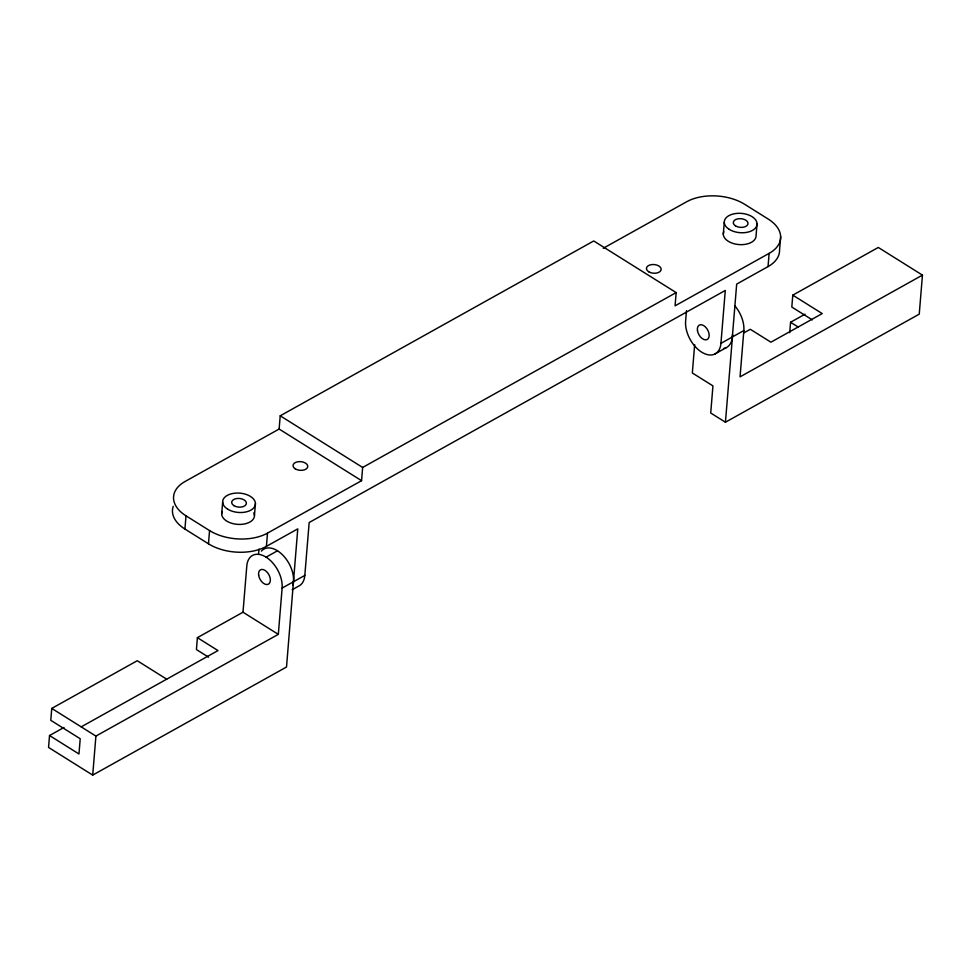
<?xml version="1.0" encoding="UTF-8"?>
<svg xmlns="http://www.w3.org/2000/svg" width="971" height="971" viewBox="0 0 971 971"><rect width="100%" height="100%" fill="white"/><g stroke="black" fill="none" stroke-linecap="round" stroke-linejoin="round"><path stroke-width="1.46" d="M64.001 727.461L49.533 735.533L48.55 747.439L92.706 775.101L286.518 667.016L297.769 528.867L266.418 546.357A41.061 24.19 4.7 0 1 208.474 543.809L184.927 529.049A41.061 24.19 4.7 0 1 173.214 506.34M166.696 679.178L137.263 660.729L51.754 708.417L50.783 720.324L80.217 738.761L78.967 753.982L49.533 735.533M92.706 775.101L95.911 736.079L278.325 634.354L282.124 588.062A24.639 14.953 60.9 0 0 266.103 557.148A24.639 14.953 60.9 0 0 246.804 565.923L242.993 612.216L197.392 637.656L196.421 649.563L208.534 657.149M184.927 529.049L186.019 515.832A41.061 24.19 4.7 0 1 185.073 481.495L279.126 429.036L280.218 415.806L593.73 240.966L676.156 292.599L675.076 305.829L769.129 253.37A41.061 24.19 4.7 0 0 768.182 219.033L744.636 204.286A41.061 24.19 4.7 0 0 686.703 201.737L603.246 248.273M208.474 543.809L209.566 530.579L186.019 515.832M221.679 513.962L222.662 502.068M254.451 515.407L255.434 503.5M258.589 553.604L258.966 549.064M266.418 546.357L267.498 533.128L361.564 480.681L362.644 467.452L676.156 292.599M292.162 589.749L298.498 586.217A24.639 14.953 60.9 0 0 304.821 575.427L309.166 522.519L725.288 290.45L720.931 343.358A24.639 14.953 60.9 0 1 701.645 352.133A24.639 14.953 60.9 0 1 685.611 321.219L686.485 310.647M694.666 344.632L692.335 372.985L712.945 385.888L710.711 413.015L725.434 422.227L919.246 314.143L922.45 275.121L878.294 247.459L792.785 295.148L791.814 307.042L812.29 319.884M723.298 234.217L724.281 222.31M725.434 422.227L732.45 336.913A24.639 14.953 60.9 0 0 732.51 334.23M734.865 305.865A24.639 14.953 60.9 0 1 743.847 330.553L740.048 376.857L922.45 275.121M757.052 223.743L756.069 235.65A16.422 9.674 4.7 0 1 737.814 244.461A16.422 9.674 4.7 0 1 723.783 231.717M723.468 348.528A24.639 14.953 60.9 0 0 732.34 336.998L736.686 284.09L768.037 266.6L769.129 253.37M780.66 236.73L779.567 249.96A41.061 24.19 4.7 0 1 768.037 266.6M789.702 332.677L790.564 322.263L805.032 314.191M266.103 557.148L277.5 550.788M282.124 588.062L304.821 575.427M720.931 343.358L743.847 330.553M743.798 332.919L750.316 329.29L770.925 342.193L822.231 313.584L792.785 295.148M714.607 354.148L726.005 347.788M81.2 726.866L218.002 650.57L197.392 637.656M790.564 322.263L798.235 327.069M280.218 415.806L362.644 467.452M279.126 429.036L361.564 480.681M242.993 612.216L278.325 634.354M51.754 708.417L95.911 736.079M267.498 533.128A41.061 24.19 4.7 0 1 209.566 530.579M261.381 551.127A24.639 14.953 60.9 0 1 283.617 555.97A24.639 14.953 60.9 0 1 292.866 585.367M253.832 512.87A16.422 9.674 4.7 0 1 238.332 524.401A16.422 9.674 4.7 0 1 222.165 511.474M295.269 468.847A7.392 4.357 4.7 0 0 307.552 467.427A7.392 4.357 4.7 0 0 298.364 461.674A7.392 4.357 4.7 0 0 295.269 468.847M648.677 271.746A7.392 4.357 4.7 0 0 660.96 270.326A7.392 4.357 4.7 0 0 651.784 264.573A7.392 4.357 4.7 0 0 648.677 271.746M697.445 330.443A8.217 4.989 60.9 0 0 707.046 339.571A8.217 4.989 60.9 0 0 705.322 326.851A8.217 4.989 60.9 0 0 697.445 330.443M735.533 225.891A7.392 4.357 4.7 0 0 747.816 224.471A7.392 4.357 4.7 0 0 738.64 218.718A7.392 4.357 4.7 0 0 735.533 225.891M233.914 505.648A7.392 4.357 4.7 0 0 246.197 504.228A7.392 4.357 4.7 0 0 237.021 498.475A7.392 4.357 4.7 0 0 233.914 505.648M227.639 509.144A16.422 9.674 4.7 0 0 254.948 505.988A16.422 9.674 4.7 0 0 234.545 493.219A16.422 9.674 4.7 0 0 227.639 509.144M729.27 229.387A16.422 9.674 4.7 0 0 756.567 226.243A16.422 9.674 4.7 0 0 736.164 213.462A16.422 9.674 4.7 0 0 729.27 229.387M258.638 575.135A8.217 4.989 60.9 0 0 268.251 584.275A8.217 4.989 60.9 0 0 266.515 571.555A8.217 4.989 60.9 0 0 258.638 575.135"/></g></svg>
